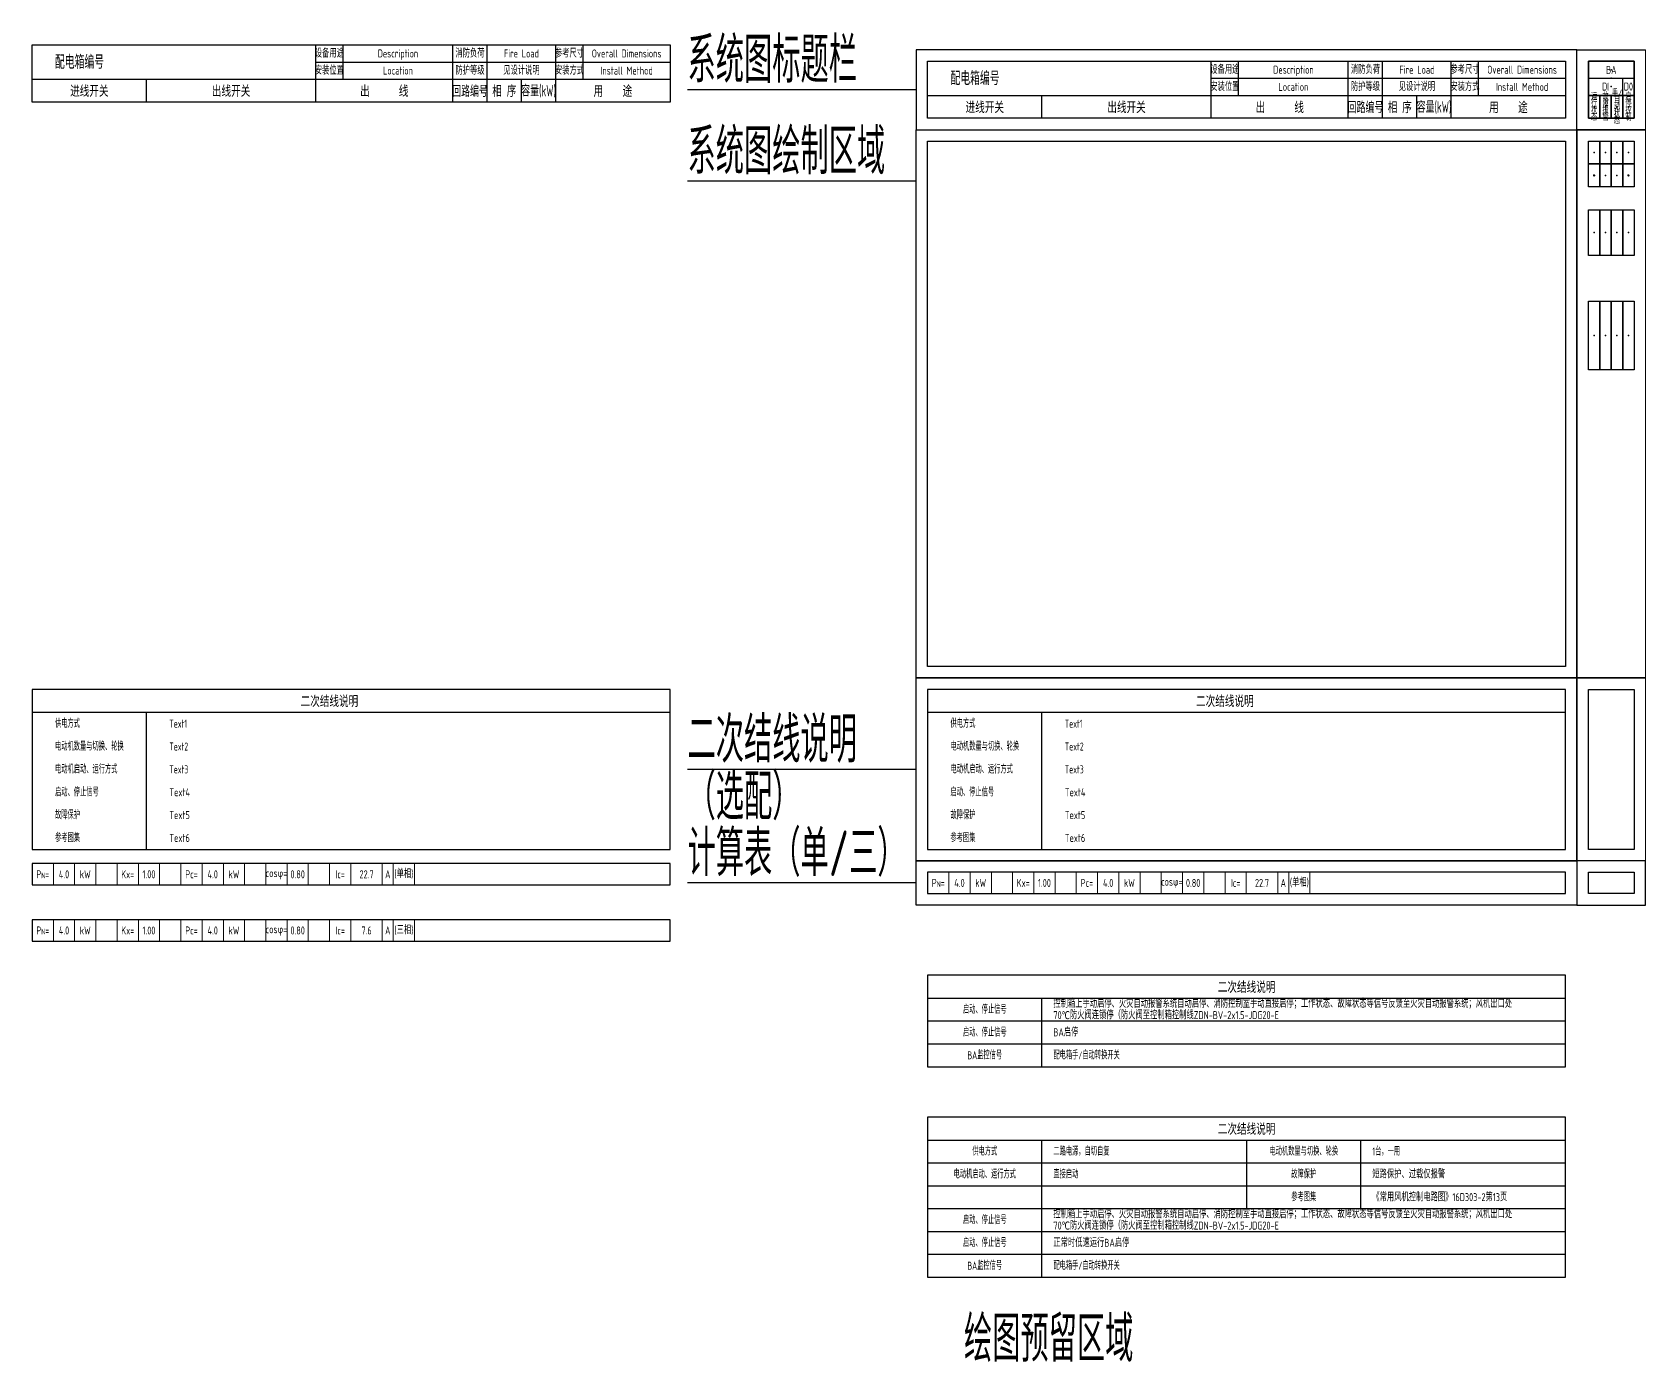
# Model space of a CAD drawing. Header units: millimetres. Extents: x -33464 to 217351, y -4000 to 120872.
# Drawn here: x -33464 to 36850, y 62698 to 120872 of the extents above; entities that cross this region are included whole.
import ezdxf
from ezdxf.enums import TextEntityAlignment as Align

# ---------------------------------------------------------------- set-up
doc = ezdxf.new("R2010")
doc.units = ezdxf.units.MM
doc.header["$LTSCALE"] = 500
doc.header["$MEASUREMENT"] = 0
doc.layers.add('E-UNIV-DIAG', color=2, linetype='Continuous')
doc.layers.add('E-UNIV-NOTE', color=6, linetype='Continuous')
doc.layers.add('注释', color=7, linetype='Continuous', plot=False)
doc.styles.add('TH-STYLE3', font='tssdeng.shx', dxfattribs={"width": 0.7, "bigfont": 'tssdchn.shx'})

# ---------------------------------------------------------------- blocks, each defined once
blk = doc.blocks.new('*T11')
at = {"layer": 'Defpoints', "color": 8, "linetype": 'ByBlock', "lineweight": 0, "transparency": 16777216}
for p, q in [((0, 0), (16723, 0)), ((0, 0), (0, -936)), ((929, 0), (929, -936)), ((1858, 0), (1858, -936)), ((2787, 0), (2787, -936)), ((3716, 0), (3716, -936)), ((4645, 0), (4645, -936)), ((5574, 0), (5574, -936)), ((6504, 0), (6504, -936)), ((7433, 0), (7433, -936)), ((8362, 0), (8362, -936)), ((9291, 0), (9291, -936)), ((10220, 0), (10220, -936)), ((11149, 0), (11149, -936)), ((12078, 0), (12078, -936)), ((13007, 0), (13007, -936)), ((13936, 0), (13936, -936)), ((15314, 0), (15314, -936)), ((15794, 0), (15794, -936)), ((16723, 0), (16723, -936)), ((0, -936), (16723, -936))]:
    blk.add_line(p, q, dxfattribs=at)
at = {"layer": 'E-UNIV-DIAG', "transparency": 16777216, "char_height": 350, "attachment_point": 5, "style": 'TH-STYLE3'}
for s, insert, width in [('P{\\H0.71429x;N}=', (465, -468), 926.07), ('kW', (2323, -468), 926.07), ('Kx=', (4181, -468), 926.07), ('Pc=', (6968, -468), 926.07), ('kW', (8826, -468), 926.07), ('cosφ=', (10684, -468), 926.07), ('Ic=', (13472, -468), 926.07), ('A ', (15554, -468), 477.44), ('(单相)', (16259, -468), 926.07)]:
    blk.add_mtext(s, dxfattribs=dict(at, insert=insert, width=width))
at = {"layer": 'E-UNIV-DIAG', "color": 6, "transparency": 16777216, "char_height": 350, "attachment_point": 5, "style": 'TH-STYLE3'}
for s, insert, width in [('4.0', (1394, -468), 926.07), ('1.00', (5110, -468), 926.07), ('4.0', (7897, -468), 926.07), ('0.80', (11613, -468), 926.07), ('22.7', (14625, -468), 1374.7)]:
    blk.add_mtext(s, dxfattribs=dict(at, insert=insert, width=width))
blk = doc.blocks.new('E-BSYS342')
for points in [[(0, 0), (5, 0), (5, -10), (0, -10)], [(5, 0), (10, 0), (10, -10), (5, -10)], [(10, 0), (15, 0), (15, -10), (10, -10)], [(15, 0), (20, 0), (20, -10), (15, -10)]]:
    blk.add_lwpolyline(points, close=True)
for p in [(2.5, -5), (7.5, -5), (12.5, -5), (17.5, -5)]:
    blk.add_point(p)
blk = doc.blocks.new('E-BSYS342-2')
for points in [[(0, 0), (5, 0), (5, -20), (0, -20)], [(5, 0), (10, 0), (10, -20), (5, -20)], [(10, 0), (15, 0), (15, -20), (10, -20)], [(15, 0), (20, 0), (20, -20), (15, -20)]]:
    blk.add_lwpolyline(points, close=True)
for p in [(2.5, -10), (7.5, -10), (12.5, -10), (17.5, -10)]:
    blk.add_point(p)
blk = doc.blocks.new('E-BSYS342-3')
for points in [[(0, 0), (5, 0), (5, -30), (0, -30)], [(5, 0), (10, 0), (10, -30), (5, -30)], [(10, 0), (15, 0), (15, -30), (10, -30)], [(15, 0), (20, 0), (20, -30), (15, -30)]]:
    blk.add_lwpolyline(points, close=True)
for p in [(2.5, -15), (7.5, -15), (12.5, -15), (17.5, -15)]:
    blk.add_point(p)
blk = doc.blocks.new('系统图标题栏')
at = {"layer": 'E-UNIV-DIAG'}
for p, q in [((0, -2500), (0, 0)), ((0, 0), (27900, 0)), ((12400, -1500), (12400, 0)), ((13600, -1500), (13600, 0)), ((18400, -1500), (18400, 0)), ((19900, -1500), (19900, 0)), ((22900, -1500), (22900, 0)), ((24100, -1500), (24100, 0)), ((27900, 0), (27900, -2500)), ((12400, -750), (27900, -750)), ((0, -1500), (27900, -1500)), ((5000, -2500), (5000, -1500)), ((12400, -2500), (12400, -1500)), ((18400, -2500), (18400, -1500)), ((19900, -2500), (19900, -1500)), ((21400, -2500), (21400, -1500)), ((22900, -2500), (22900, -1500)), ((27900, -2500), (0, -2500))]:
    blk.add_line(p, q, dxfattribs=at)
at = {"layer": 'E-UNIV-NOTE', "style": 'TH-STYLE3', "width": 0.65}
blk.add_text('配电箱编号', height=600, dxfattribs=at).set_placement((1000, -750), align=Align.MIDDLE_LEFT)
at = {"layer": 'E-UNIV-NOTE', "style": 'TH-STYLE3', "width": 0.7}
for s, p in [('设备用途', (13000, -375)), ('Description', (16000, -375)), ('消防负荷', (19150, -375)), ('Fire Load', (21400, -375)), ('参考尺寸', (23500, -375)), ('Overall Dimensions', (26000, -375)), ('安装位置', (13000, -1125)), ('Location', (16000, -1125)), ('防护等级', (19150, -1125)), ('见设计说明', (21400, -1125)), ('安装方式', (23500, -1125)), ('Install Method', (26000, -1125))]:
    blk.add_text(s, height=350, dxfattribs=at).set_placement(p, align=Align.MIDDLE_CENTER)
at = {"layer": 'E-UNIV-NOTE', "style": 'TH-STYLE3'}
for s, width, p in [('进线开关', 0.7, (2500, -2000)), ('出线开关', 0.7, (8700, -2000)), ('出      线', 0.7, (15400, -2000)), ('回路编号', 0.6, (19150, -2000)), ('相 序', 0.7, (20650, -2000)), ('容量(kW)', 0.6, (22150, -2000)), ('用    途', 0.7, (25400, -2000))]:
    blk.add_text(s, height=500, dxfattribs=dict(at, width=width)).set_placement(p, align=Align.MIDDLE)
blk = doc.blocks.new('*T67')
at = {"layer": 'Defpoints', "color": 8, "linetype": 'ByBlock', "lineweight": 0, "transparency": 16777216}
for p, q in [((0, 0), (16723, 0)), ((0, 0), (0, -936)), ((929, 0), (929, -936)), ((1858, 0), (1858, -936)), ((2787, 0), (2787, -936)), ((3716, 0), (3716, -936)), ((4645, 0), (4645, -936)), ((5574, 0), (5574, -936)), ((6504, 0), (6504, -936)), ((7433, 0), (7433, -936)), ((8362, 0), (8362, -936)), ((9291, 0), (9291, -936)), ((10220, 0), (10220, -936)), ((11149, 0), (11149, -936)), ((12078, 0), (12078, -936)), ((13007, 0), (13007, -936)), ((13936, 0), (13936, -936)), ((15314, 0), (15314, -936)), ((15794, 0), (15794, -936)), ((16723, 0), (16723, -936)), ((0, -936), (16723, -936))]:
    blk.add_line(p, q, dxfattribs=at)
at = {"layer": 'E-UNIV-DIAG', "transparency": 16777216, "char_height": 350, "attachment_point": 5, "style": 'TH-STYLE3'}
for s, insert, width in [('P{\\H0.71429x;N}=', (465, -468), 926.07), ('kW', (2323, -468), 926.07), ('Kx=', (4181, -468), 926.07), ('Pc=', (6968, -468), 926.07), ('kW', (8826, -468), 926.07), ('cosφ=', (10684, -468), 926.07), ('Ic=', (13472, -468), 926.07), ('A ', (15554, -468), 477.44), ('(单相)', (16259, -468), 926.07)]:
    blk.add_mtext(s, dxfattribs=dict(at, insert=insert, width=width))
at = {"layer": 'E-UNIV-DIAG', "color": 6, "transparency": 16777216, "char_height": 350, "attachment_point": 5, "style": 'TH-STYLE3'}
for s, insert, width in [('4.0', (1394, -468), 926.07), ('1.00', (5110, -468), 926.07), ('4.0', (7897, -468), 926.07), ('0.80', (11613, -468), 926.07), ('22.7', (14625, -468), 1374.7)]:
    blk.add_mtext(s, dxfattribs=dict(at, insert=insert, width=width))
blk = doc.blocks.new('单相计算表')
at = {"layer": 'E-UNIV-DIAG'}
blk.add_lwpolyline([(27900, 0), (0, 0), (0, -936), (27900, -936)], close=True, dxfattribs=at)
blk.add_blockref('*T67', (0, 0))
blk = doc.blocks.new('*T69')
at = {"layer": 'Defpoints', "color": 8, "linetype": 'ByBlock', "lineweight": 0, "transparency": 16777216}
for p, q in [((0, 0), (16723, 0)), ((0, 0), (0, -936)), ((929, 0), (929, -936)), ((1858, 0), (1858, -936)), ((2787, 0), (2787, -936)), ((3716, 0), (3716, -936)), ((4645, 0), (4645, -936)), ((5574, 0), (5574, -936)), ((6504, 0), (6504, -936)), ((7433, 0), (7433, -936)), ((8362, 0), (8362, -936)), ((9291, 0), (9291, -936)), ((10220, 0), (10220, -936)), ((11149, 0), (11149, -936)), ((12078, 0), (12078, -936)), ((13007, 0), (13007, -936)), ((13936, 0), (13936, -936)), ((15314, 0), (15314, -936)), ((15794, 0), (15794, -936)), ((16723, 0), (16723, -936)), ((0, -936), (16723, -936))]:
    blk.add_line(p, q, dxfattribs=at)
at = {"layer": 'E-UNIV-DIAG', "transparency": 16777216, "char_height": 350, "attachment_point": 5, "style": 'TH-STYLE3'}
for s, insert, width in [('P{\\H0.71429x;N}=', (465, -468), 926.07), ('kW', (2323, -468), 926.07), ('Kx=', (4181, -468), 926.07), ('Pc=', (6968, -468), 926.07), ('kW', (8826, -468), 926.07), ('cosφ=', (10684, -468), 926.07), ('Ic=', (13472, -468), 926.07), ('A ', (15554, -468), 477.44), ('(三相)', (16259, -468), 926.07)]:
    blk.add_mtext(s, dxfattribs=dict(at, insert=insert, width=width))
at = {"layer": 'E-UNIV-DIAG', "color": 6, "transparency": 16777216, "char_height": 350, "attachment_point": 5, "style": 'TH-STYLE3'}
for s, insert, width in [('4.0', (1394, -468), 926.07), ('1.00', (5110, -468), 926.07), ('4.0', (7897, -468), 926.07), ('0.80', (11613, -468), 926.07), ('7.6', (14625, -468), 1374.7)]:
    blk.add_mtext(s, dxfattribs=dict(at, insert=insert, width=width))
blk = doc.blocks.new('三相计算表')
at = {"layer": 'E-UNIV-DIAG'}
blk.add_lwpolyline([(27900, 0), (0, 0), (0, -936), (27900, -936)], close=True, dxfattribs=at)
blk.add_blockref('*T69', (0, 0))
blk = doc.blocks.new('E-BSYS341')
for points in [[(0, 0), (20, 0), (20, -15), (0, -15)], [(20, 0), (0, 0), (0, -25), (20, -25)], [(0, -15), (5, -15), (5, -25), (0, -25)], [(5, -15), (10, -15), (10, -25), (5, -25)], [(10, -15), (15, -15), (15, -25), (10, -25)], [(15, -15), (20, -15), (20, -25), (15, -25)]]:
    blk.add_lwpolyline(points, close=True)
for p in [(10, -3.875), (10, -7.5), (10, -11.125), (2.5, -20), (7.5, -20), (12.5, -20), (17.5, -20)]:
    blk.add_point(p)
blk = doc.blocks.new('控制点表表头')
at = {"layer": 'E-UNIV-DIAG'}
for p, q in [((0, -750), (2000, -750)), ((1500, -1500), (1500, -750))]:
    blk.add_line(p, q, dxfattribs=at)
at = {"layer": 'E-UNIV-DIAG', "xscale": 100, "yscale": 100, "zscale": 100}
blk.add_blockref('E-BSYS341', (0, 0), dxfattribs=at)
at = {"layer": 'E-UNIV-NOTE', "style": 'TH-STYLE3', "width": 0.7}
for s, p in [('BA', (1000, -387.5)), ('DI', (750, -1112.5)), ('D0', (1750, -1112.5))]:
    blk.add_text(s, height=350, dxfattribs=at).set_placement(p, align=Align.MIDDLE)
at = {"layer": 'E-UNIV-NOTE', "char_height": 300, "width": 500, "attachment_point": 5, "line_spacing_factor": 0.6, "style": 'TH-STYLE3'}
for s, insert in [('运行\\P状态', (250, -2000)), ('故障\\P报警', (750, -2000)), ('手/\\P自动\\P状态', (1250, -2000)), ('启停控制', (1750, -2000))]:
    blk.add_mtext(s, dxfattribs=dict(at, insert=insert))
blk = doc.blocks.new('二次结线说明')
at = {"layer": 'E-UNIV-DIAG'}
for p, q in [((27900, 0), (0, 0)), ((0, 0), (0, -7000)), ((27900, -7000), (27900, 0)), ((0, -1000), (27900, -1000)), ((5000, -7000), (5000, -1000)), ((0, -7000), (27900, -7000))]:
    blk.add_line(p, q, dxfattribs=at)
at = {"layer": 'E-UNIV-NOTE', "style": 'TH-STYLE3', "width": 0.7}
blk.add_text('二次结线说明', height=500, dxfattribs=at).set_placement((13000, -500), align=Align.MIDDLE)
at = {"layer": 'E-UNIV-NOTE', "style": 'TH-STYLE3'}
for s, width, p in [('供电方式', 0.6, (1000, -1500)), ('Text1', 0.6, (6000, -1500)), ('电动机数量与切换、轮换', 0.6, (1000, -2500)), ('Text2', 0.6, (6000, -2500)), ('电动机启动、运行方式', 0.6, (1000, -3500)), ('Text3', 0.6, (6000, -3500)), ('启动、停止信号', 0.6, (1000, -4500)), ('Text4', 0.7, (6000, -4500)), ('故障保护', 0.6, (1000, -5500)), ('Text5', 0.7, (6000, -5500)), ('参考图集', 0.6, (1000, -6500)), ('Text6', 0.7, (6000, -6500))]:
    blk.add_text(s, height=350, dxfattribs=dict(at, width=width)).set_placement(p, align=Align.MIDDLE_LEFT)

msp = doc.modelspace()

# ---------------------------------------------------------------- linework, layer by layer
at = {"layer": 'E-UNIV-DIAG'}
for p, q in [((5700, 117104), (5700, 119604)), ((5700, 119604), (33600, 119604)), ((18100, 118104), (18100, 119604)), ((19300, 118104), (19300, 119604)), ((24100, 118104), (24100, 119604)), ((25600, 118104), (25600, 119604)), ((28600, 118104), (28600, 119604)), ((29800, 118104), (29800, 119604)), ((33600, 119604), (33600, 117104)), ((18100, 118854), (33600, 118854)), ((5700, 118104), (33600, 118104)), ((10700, 117104), (10700, 118104)), ((18100, 117104), (18100, 118104)), ((24100, 117104), (24100, 118104)), ((25600, 117104), (25600, 118104)), ((27100, 117104), (27100, 118104)), ((28600, 117104), (28600, 118104)), ((33600, 117104), (5700, 117104)), ((5700, 79610), (5700, 75610)), ((33600, 79610), (5700, 79610)), ((33600, 75610), (33600, 79610)), ((5700, 78610), (33600, 78610)), ((10700, 75610), (10700, 78610)), ((5700, 77610), (33600, 77610)), ((5700, 76610), (33600, 76610)), ((5700, 75610), (33600, 75610)), ((5700, 73403), (5700, 66403)), ((33600, 73403), (5700, 73403)), ((33600, 66403), (33600, 73403)), ((5700, 72403), (33600, 72403)), ((10700, 66403), (10700, 72403)), ((19650, 72403), (19650, 69403)), ((24650, 69403), (24650, 72403)), ((5700, 71403), (33600, 71403)), ((5700, 70403), (33600, 70403)), ((5700, 69403), (33600, 69403)), ((5700, 68403), (33600, 68403)), ((5700, 67403), (33600, 67403)), ((5700, 66403), (33600, 66403))]:
    msp.add_line(p, q, dxfattribs=at)
for points in [[(5700, 116104), (33600, 116104), (33600, 93119), (5700, 93119)], [(34600, 92119), (36600, 92119), (36600, 85119), (34600, 85119)], [(33600, 84119), (5700, 84119), (5700, 83183), (33600, 83183)], [(34600, 84119), (36600, 84119), (36600, 83183), (34600, 83183)]]:
    msp.add_lwpolyline(points, close=True, dxfattribs=at)
at = {"layer": 'E-UNIV-DIAG', "const_width": 50}
for points in [[(34825, 114604, 1), (34875, 114604, 1)], [(36325, 114604, 1), (36375, 114604, 1)]]:
    msp.add_lwpolyline(points, format="xyb", close=True, dxfattribs=at)
at = {"layer": '注释'}
for points in [[(34100, 120104), (5200, 120104), (5200, 116604), (34100, 116604)], [(34100, 120104), (37100, 120104), (37100, 116604), (34100, 116604)], [(5200, 116604), (34100, 116604), (34100, 92619), (5200, 92619)], [(37100, 92619), (34100, 92619), (34100, 116604), (37100, 116604)], [(5200, 92619), (34100, 92619), (34100, 84619), (5200, 84619)], [(34100, 92619), (37100, 92619), (37100, 84619), (34100, 84619)], [(5200, 84619), (34100, 84619), (34100, 82683), (5200, 82683)], [(37100, 84619), (34100, 84619), (34100, 82683), (37100, 82683)]]:
    msp.add_lwpolyline(points, close=True, dxfattribs=at)
for points in [[(5200, 118354), (-4800, 118354)], [(5200, 114354), (-4800, 114354)], [(5200, 88619), (-4800, 88619)], [(5200, 83651), (-4800, 83651)]]:
    msp.add_lwpolyline(points, dxfattribs=at)

# ---------------------------------------------------------------- block references
for name, p in [('系统图标题栏', (-33464, 120315)), ('控制点表表头', (34600, 119604)), ('二次结线说明', (-33463, 92119)), ('二次结线说明', (5700, 92119)), ('单相计算表', (-33464, 84496)), ('*T11', (5700, 84119)), ('三相计算表', (-33464, 82038))]:
    msp.add_blockref(name, p)
at = {"layer": 'E-UNIV-DIAG', "xscale": 100, "yscale": 100, "zscale": 100}
for name, p in [('E-BSYS342', (34600, 116104)), ('E-BSYS342', (34600, 115104)), ('E-BSYS342-2', (34600, 113104)), ('E-BSYS342-3', (34600, 109104))]:
    msp.add_blockref(name, p, dxfattribs=at)

# ---------------------------------------------------------------- texts
at = {"layer": 'E-UNIV-NOTE', "style": 'TH-STYLE3'}
for s, height, width, p in [('配电箱编号', 600, 0.65, (6700, 118854)), ('配电箱手/自动转换开关', 350, 0.6, (11200, 76110)), ('二路电源，自切自复', 350, 0.6, (11200, 71903)), ('1台，一用', 350, 0.6, (25150, 71903)), ('直接启动', 350, 0.6, (11200, 70903)), ('短路保护、过载仅报警', 350, 0.7, (25150, 70903)), ('《常用风机控制电路图》16D303-2第13页', 350, 0.7, (25150, 69903)), ('配电箱手/自动转换开关', 350, 0.6, (11200, 66903))]:
    msp.add_text(s, height=height, dxfattribs=dict(at, width=width)).set_placement(p, align=Align.MIDDLE_LEFT)
for s, width, p in [('设备用途', 0.7, (18700, 119229)), ('Description', 0.7, (21700, 119229)), ('消防负荷', 0.7, (24850, 119229)), ('Fire Load', 0.7, (27100, 119229)), ('参考尺寸', 0.7, (29200, 119229)), ('Overall Dimensions', 0.7, (31700, 119229)), ('安装位置', 0.7, (18700, 118479)), ('Location', 0.7, (21700, 118479)), ('防护等级', 0.7, (24850, 118479)), ('见设计说明', 0.7, (27100, 118479)), ('安装方式', 0.7, (29200, 118479)), ('Install Method', 0.7, (31700, 118479)), ('启动、停止信号', 0.6, (8200, 78110)), ('启动、停止信号', 0.6, (8200, 77110)), ('BA监控信号', 0.6, (8200, 76110)), ('供电方式', 0.6, (8200, 71903)), ('电动机数量与切换、轮换', 0.6, (22150, 71903)), ('电动机启动、运行方式', 0.6, (8200, 70903)), ('故障保护', 0.6, (22150, 70903)), ('参考图集', 0.6, (22150, 69903)), ('启动、停止信号', 0.6, (8200, 68903)), ('启动、停止信号', 0.6, (8200, 67903)), ('BA监控信号', 0.6, (8200, 66903))]:
    msp.add_text(s, height=350, dxfattribs=dict(at, width=width)).set_placement(p, align=Align.MIDDLE_CENTER)
for s, width, p in [('进线开关', 0.7, (8200, 117604)), ('出线开关', 0.7, (14400, 117604)), ('出      线', 0.7, (21100, 117604)), ('回路编号', 0.6, (24850, 117604)), ('相 序', 0.7, (26350, 117604)), ('容量(kW)', 0.6, (27850, 117604)), ('用    途', 0.7, (31100, 117604)), ('二次结线说明', 0.7, (19650, 79110)), ('二次结线说明', 0.7, (19650, 72903))]:
    msp.add_text(s, height=500, dxfattribs=dict(at, width=width)).set_placement(p, align=Align.MIDDLE)
at = {"layer": 'E-UNIV-NOTE', "char_height": 350, "attachment_point": 4, "line_spacing_factor": 0.857143, "style": 'TH-STYLE3'}
for s, width, insert in [('控制箱上手动启停、火灾自动报警系统自动启停、消防控制室手动直接启停；工作状态、故障状态等信号反馈至火灾自动报警系统；风机出口处70℃防火阀连锁停（防火阀至控制箱控制线ZDN-BV-2x1.5-JDG20-E', 20500, (11200, 78110)), ('BA启停', 4678.71, (11200, 77110)), ('控制箱上手动启停、火灾自动报警系统自动启停、消防控制室手动直接启停；工作状态、故障状态等信号反馈至火灾自动报警系统；风机出口处70℃防火阀连锁停（防火阀至控制箱控制线ZDN-BV-2x1.5-JDG20-E', 20500, (11200, 68903)), ('正常时低速运行BA启停', 20500, (11200, 67903))]:
    msp.add_mtext_dynamic_manual_height_columns(s, width=width, gutter_width=2500, heights=[0], dxfattribs=dict(at, insert=insert))
at = {"layer": '注释', "style": 'TH-STYLE3', "width": 0.65}
for s, p in [('系统图标题栏', (-4800, 119654)), ('系统图绘制区域', (-4800, 115654)), ('二次结线说明', (-4800, 89919)), ('（选配）', (-4800, 87419)), ('计算表（单/三）', (-4800, 84951))]:
    msp.add_text(s, height=2000, dxfattribs=at).set_placement(p, align=Align.MIDDLE_LEFT)
msp.add_text('绘图预留区域', height=2000, dxfattribs=at).set_placement((14700, 63700), align=Align.MIDDLE_RIGHT)

doc.saveas('drawing.dxf')
